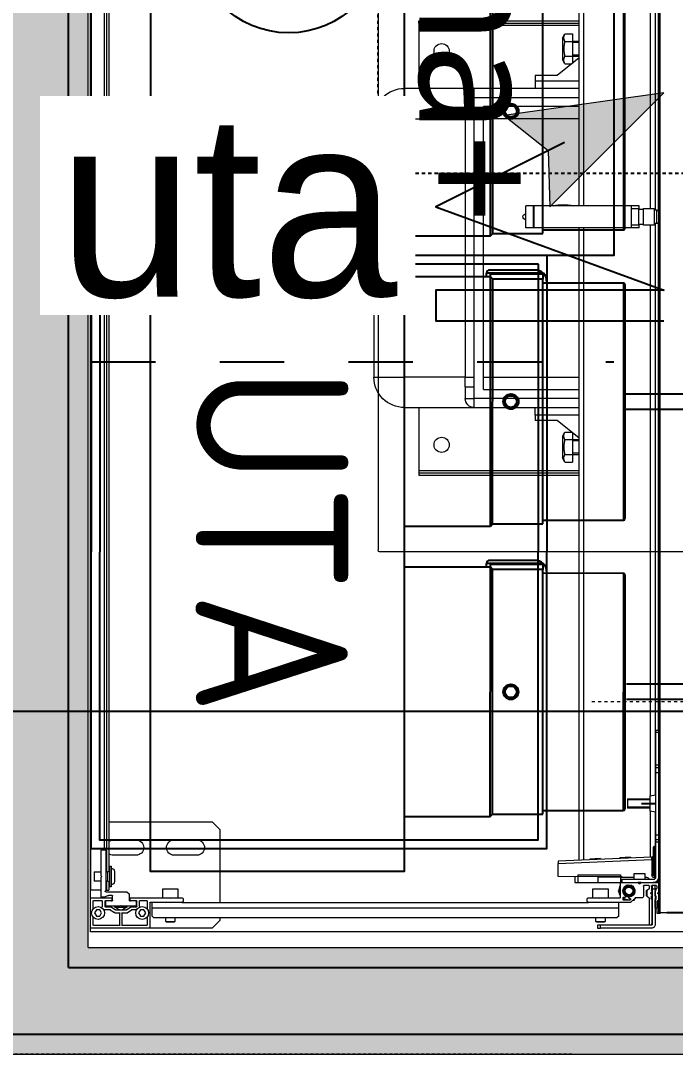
# Model space of a CAD drawing. Header units: centimetres. Extents: x 2191 to 12545, y -680 to 18662.
# Drawn here: x 9242.1 to 9285.2, y 8845.2 to 8913.4 of the extents above; entities that cross this region are included whole.
import ezdxf

# ---------------------------------------------------------------- set-up
doc = ezdxf.new("R2010")
doc.units = ezdxf.units.CM
for name, pattern in [('prlm_vmc', [0.282222, 0.141111, -0.141111]), ('Style de ligne -1', [0.41664, 0.20828, -0.20836]), ('Style de ligne -11', [0.347222, 0.20828, -0.138942])]:
    doc.linetypes.add(name, pattern=pattern)
for name, color, linetype in [('B Aménagement intérieur', 252, 'Continuous'), ('B faience', 252, 'Style de ligne -11'), ('B GÈnÈral_Hatch', 252, 'Continuous'), ('B Général', 252, 'Continuous'), ('C ANNOTATIONS-prestations', 252, 'Continuous'), ('D SURFACES-shab', 252, 'Continuous'), ('F REMPLISSAGE-vert clair', 252, 'Continuous'), ('F REMPLISSAGE-vert foncé', 252, 'Continuous'), ('prlm-CHAUFF', 4, 'Continuous'), ('prlm-VMC', 93, 'Continuous')]:
    doc.layers.add(name, color=color, linetype=linetype)
for name, color, linetype, lineweight in [('F REMPLISSAGE-vert clair_Hatch', 7, 'Continuous', 5), ('F REMPLISSAGE-vert foncÈ_Hatch', 7, 'Continuous', 5), ('prlm-ELEC-CFO', 1, 'Continuous', 25)]:
    doc.layers.add(name, color=color, linetype=linetype, lineweight=lineweight)
doc.styles.add('Eurostile', font='Eurosti.TTF')
doc.styles.add('prlm-chauff', font='trebucbi.ttf', dxfattribs={"height": 18})
doc.styles.add('prlm-elec-cfo', font='comic.ttf', dxfattribs={"height": 12})
doc.styles.get("Standard").update_dxf_attribs({"font": 'isocp.shx', "height": 15})

# ---------------------------------------------------------------- blocks, each defined once
blk = doc.blocks.new('200_wc-2')
at = {"layer": 'B Général', "color": 7, "linetype": 'Continuous', "lineweight": 5}
for p, q in [((-25, -20.1), (-25, 0)), ((-24.9, 0.1), (24.9, 0.1)), ((25, -20.1), (25, 0)), ((-19.5, -44.2), (-19.5, -21.9)), ((19.5, -44.2), (19.5, -21.9))]:
    blk.add_line(p, q, dxfattribs=at)
at = {"layer": 'B Général', "color": 7, "linetype": 'Continuous', "lineweight": 5, "flags": 128}
blk.add_lwpolyline([(-25, -20.1), (-24.9, -20.6), (-24.75, -20.9), (-24.55, -21.2), (-24.3, -21.45), (-23.9, -21.7), (-23.4, -21.85), (-23.15, -21.9), (23.25, -21.9), (23.55, -21.85), (23.9, -21.7), (24.2, -21.5), (24.45, -21.3), (24.65, -21.05), (24.8, -20.75), (24.9, -20.5), (24.95, -20.3), (25, -20.1)], dxfattribs=at)
for points in [[(-19.5, -44.199), (-19.5, -44.2, 0.036537), (-19.11, -49.53, 0.035337), (-17.941, -54.747), (-17.94, -54.75, 0.041299), (-16.221, -59.088), (-16.22, -59.09), (-16.217, -59.097, 0.041783), (-13.79, -63.08, 0.053503), (-10.774, -66.396), (-10.77, -66.4, 0.054816), (-7.122, -69.019), (-7.12, -69.02, 0.063755), (-3.68, -70.42), (-3.678, -70.421, 0.064897), (0, -70.9)], [(0, -70.9, 0.064897), (3.678, -70.421), (3.68, -70.42, 0.063726), (7.12, -69.02), (7.122, -69.019, 0.054816), (10.77, -66.4), (10.774, -66.396, 0.053503), (13.79, -63.08, 0.041783), (16.217, -59.097), (16.22, -59.09), (16.221, -59.088, 0.041299), (17.94, -54.75), (17.941, -54.747, 0.035337), (19.11, -49.53, 0.036556), (19.5, -44.2)]]:
    blk.add_lwpolyline(points, format="xyb", dxfattribs=at)
at = {"layer": 'B Général', "color": 7, "linetype": 'Continuous', "lineweight": 5}
for centre, start, end in [((-24.9, 0), 90, 180), ((24.9, 0), 0, 90)]:
    blk.add_arc(centre, 0.1, start, end, dxfattribs=at)
blk = doc.blocks.new('Groupe-126-1')
at = {"layer": 'B Général', "color": 154, "linetype": 'Style de ligne -1', "true_color": 0x0053a6, "flags": 128}
blk.add_lwpolyline([(-35.4, 7.6), (35.6, 7.6), (35.6, -32.4), (-35.4, -32.4)], close=True, dxfattribs=at)
at = {"layer": 'B Général', "xscale": -1, "rotation": 270}
blk.add_blockref('200_wc-2', (35.5, 7.5), dxfattribs=at)
blk = doc.blocks.new('WC-plan-PMR')
at = {"layer": 'B Général', "color": 7}
blk.add_blockref('Groupe-126-1', (0, 0), dxfattribs=at)
blk = doc.blocks.new('VMC')
at = {"layer": 'B Général', "color": 7, "linetype": 'Style de ligne -1', "lineweight": 13}
blk.add_line((0, 10.771), (0, 17), dxfattribs=at)
at = {"layer": 'B Général', "color": 250, "linetype": 'Continuous', "lineweight": 5, "true_color": 0x444444, "flags": 128}
blk.add_lwpolyline([(0, 10.771), (-8.34, -6.522), (8.34, -6.522)], close=True, dxfattribs=at)
at = {"layer": 'C ANNOTATIONS-prestations', "insert": (-7.149, -7.39), "char_height": 4.706, "attachment_point": 1, "line_spacing_factor": 0.894142, "style": 'Eurostile'}
blk.add_mtext('VMC', dxfattribs=at)
blk = doc.blocks.new('Bac douche 80.80')
at = {"layer": 'B faience', "lineweight": 18, "flags": 128}
blk.add_lwpolyline([(-41, -40), (40, -40), (40, 41)], dxfattribs=at)
blk = doc.blocks.new('T2 S307 (2D)')
at = {"layer": 'B GÈnÈral_Hatch', "linetype": 'Continuous', "lineweight": 0, "true_color": 0xc0dcc0}
for points in [[(-313.695, -199.176), (-312.395, -200.476), (-273.226, -200.476), (-273.226, -193.476), (-361.57, -193.476), (-361.57, -200.476), (-319.395, -200.476), (-318.095, -199.176)], [(-313.695, -199.176), (-318.095, -199.176), (-319.395, -200.476), (-319.395, -291.559), (-312.395, -291.559), (-312.395, -200.476)]]:
    blk.add_hatch(color=9, dxfattribs=at).paths.add_polyline_path(points)
at = {"layer": 'B Général', "color": 98, "linetype": 'Continuous', "lineweight": 13, "true_color": 0x004400}
for p, q in [((-361.57, -193.476), (-273.226, -193.476)), ((-312.395, -200.476), (-273.226, -200.476)), ((-312.395, -200.476), (-312.395, -291.559))]:
    blk.add_line(p, q, dxfattribs=at)
at = {"layer": 'D SURFACES-shab', "color": 1, "lineweight": 18, "true_color": 0xff0000, "flags": 128}
blk.add_lwpolyline([(-361.258, -112.476), (-361.258, -193.476), (-130.258, -193.476), (-130.258, -24.476), (-361.258, -24.476), (-361.258, -107.476), (-280.57, -107.501), (-280.57, -112.501)], close=True, dxfattribs=at)
at = {"layer": 'F REMPLISSAGE-vert clair'}
for p, q in [((-361.57, -194.776), (-273.226, -194.776)), ((-313.695, -199.176), (-273.226, -199.176)), ((-313.695, -199.176), (-313.695, -291.559))]:
    blk.add_line(p, q, dxfattribs=at)
at = {"layer": 'F REMPLISSAGE-vert clair_Hatch', "color": 9, "linetype": 'Continuous', "true_color": 0xc0dcc0}
for points in [[(-361.57, -194.776), (-361.57, -199.176), (-273.226, -194.776), (-273.226, -199.176)], [(-313.695, -291.559), (-313.695, -199.176), (-318.095, -291.559), (-318.095, -199.176)]]:
    blk.add_solid(points, dxfattribs=at)
at = {"layer": 'F REMPLISSAGE-vert foncÈ_Hatch', "color": 54, "linetype": 'Continuous', "true_color": 0x99aa00}
for points in [[(-361.57, -193.476), (-361.57, -194.776), (-273.226, -193.476), (-273.226, -194.776)], [(-313.695, -199.176), (-312.395, -200.476), (-273.226, -199.176), (-273.226, -200.476)], [(-312.395, -291.559), (-312.395, -200.476), (-313.695, -291.559), (-313.695, -199.176)]]:
    blk.add_solid(points, dxfattribs=at)
at = {"layer": 'F REMPLISSAGE-vert foncé', "color": 98, "linetype": 'Continuous', "lineweight": 13, "true_color": 0x004400}
for p, q in [((-361.57, -193.476), (-273.226, -193.476)), ((-312.395, -200.476), (-273.226, -200.476)), ((-312.395, -200.476), (-312.395, -291.559))]:
    blk.add_line(p, q, dxfattribs=at)
at = {"layer": 'F REMPLISSAGE-vert foncé'}
for p, q in [((-361.57, -194.776), (-273.226, -194.776)), ((-313.695, -199.176), (-273.226, -199.176)), ((-313.695, -199.176), (-313.695, -291.559))]:
    blk.add_line(p, q, dxfattribs=at)
at = {"layer": 'B Général', "color": 7, "xscale": -1}
for name, p in [('Bac douche 80.80', (-321.57, -153.476)), ('WC-plan-PMR', (-257.726, -259.015))]:
    blk.add_blockref(name, p, dxfattribs=at)
for p, rotation in [((-321.57, -182.705), 180), ((-262.456, -216.638), 90)]:
    blk.add_blockref('VMC', p, dxfattribs=dict(at, rotation=rotation))
blk = doc.blocks.new('G 100_80')
at = {"layer": 'B Général', "color": 7, "linetype": 'Continuous', "lineweight": 5, "flags": 128}
blk.add_lwpolyline([(9.5, -45), (9.5, 45), (48.52, 45), (48.52, -45)], close=True, dxfattribs=at)
at = {"layer": 'C ANNOTATIONS-prestations', "lineweight": 5}
for p, q in [((46.87, 43.75), (46.87, -43.75)), ((46.97, -43.75), (46.97, 43.75)), ((9.5, 42.25), (9.5, -42.25)), ((10.55, 41.05), (10.55, -41.05)), ((10.7, 41), (10.7, -41)), ((41.65, 2.775), (41.65, 40.287)), ((41.95, 2.775), (41.95, 40.274)), ((10.4, 39.6), (10.4, -39.6)), ((46.35, 2.6), (46.35, 36.034)), ((46.65, 35.974), (46.65, 2.5)), ((46.85, 31.75), (46.85, 2.433)), ((31.1, 14.95), (41.65, 14.95)), ((31.1, 14.8), (31.1, 14.95)), ((31.1, 14.8), (41.65, 14.8)), ((31.1, 14.8), (31.1, 14.65)), ((31.1, 14.65), (31.1, 10.5)), ((31.1, 14.65), (41.65, 14.65)), ((40.56, 13.8), (40.704, 14.082)), ((40.56, 13.8), (40.56, 12.4)), ((40.704, 14.082), (41.2, 14.082)), ((41.2, 14.082), (41.2, 13.836)), ((41.2, 13.95), (41.22, 13.95)), ((41.2, 13.836), (41.2, 13.591)), ((41.22, 13.95), (41.22, 12.25)), ((40.704, 13.591), (41.2, 13.591)), ((41.2, 13.591), (41.2, 13.1)), ((41.2, 13.1), (41.2, 12.609)), ((41.22, 13.6), (41.65, 13.6)), ((41.65, 13.508), (41.22, 13.508)), ((41.65, 12.504), (40.205, 11.342)), ((40.704, 12.119), (40.56, 12.4)), ((40.704, 12.609), (41.2, 12.609)), ((41.2, 12.609), (41.2, 12.364)), ((41.2, 12.364), (41.2, 12.142)), ((41.65, 12.692), (41.22, 12.692)), ((41.65, 12.6), (41.22, 12.6)), ((40.704, 12.119), (41.171, 12.119)), ((41.22, 12.25), (41.2, 12.25)), ((38.75, 11.342), (38.75, 11)), ((40.205, 11.342), (38.75, 11.342)), ((38.75, 11), (41.65, 11)), ((38.75, 11), (38.75, 10.5)), ((34.75, 10.5), (30.15, 10.5)), ((30.15, 10.5), (30.15, 8.5)), ((41.65, 10.5), (34.75, 10.5)), ((34.75, 9.9), (34.75, 10.5)), ((34.15, 9.9), (34.15, 9.125)), ((34.75, 9.9), (34.15, 9.9)), ((34.75, 9.9), (41.65, 9.9)), ((34.75, 9.125), (34.75, 9.9)), ((34.15, 8.5), (34.15, 9.125)), ((34.75, 9.125), (34.15, 9.125)), ((35.35, -9.3), (35.35, 9.3)), ((41.65, 9.3), (35.35, 9.3)), ((28.15, 8.5), (28.15, -8.5)), ((28.15, 8.5), (30.15, 8.5)), ((30.15, -8.5), (30.15, 8.5)), ((30.15, 8.5), (34.15, 8.5)), ((34.15, 8.5), (34.15, -8.5)), ((34.15, 8.5), (34.742, 8.5)), ((34.742, -8.5), (34.742, 8.5)), ((41.65, 8.5), (35.35, 8.5)), ((38.65, 2.775), (38.15, 2.775)), ((38.15, 1.325), (38.15, 2.775)), ((38.65, 1.325), (38.65, 2.775)), ((38.675, 2.775), (38.65, 2.775)), ((38.675, 2.775), (38.675, 1.325)), ((45.075, 2.775), (38.675, 2.775)), ((45.075, 2.775), (45.075, 1.325)), ((45.1, 2.775), (45.075, 2.775)), ((45.6, 2.775), (45.1, 2.775)), ((45.1, 2.6), (45.1, 2.775)), ((45.6, 2.55), (45.6, 2.775)), ((45.075, 2.6), (45.575, 2.6)), ((45.575, 1.5), (45.575, 2.6)), ((45.575, 2.55), (45.875, 2.55)), ((45.875, 1.5), (45.875, 2.6)), ((45.875, 2.6), (46.575, 2.6)), ((46.575, 2.6), (46.575, 1.5)), ((46.575, 2.5), (46.725, 2.5)), ((46.725, 2.5), (46.725, 1.6)), ((45.575, 1.5), (45.075, 1.5)), ((45.1, 1.325), (45.1, 1.5)), ((45.875, 1.55), (45.575, 1.55)), ((45.6, 1.325), (45.6, 1.55)), ((46.575, 1.5), (45.875, 1.5)), ((46.35, -36.044), (46.35, 1.5)), ((46.725, 1.6), (46.575, 1.6)), ((46.65, 1.6), (46.65, -35.984)), ((46.85, 1.667), (46.85, -31.75)), ((38.65, 1.325), (38.15, 1.325)), ((38.675, 1.325), (38.65, 1.325)), ((45.075, 1.325), (38.675, 1.325)), ((41.65, -40.287), (41.65, 1.325)), ((41.95, -40.274), (41.95, 1.325)), ((45.1, 1.325), (45.075, 1.325)), ((45.6, 1.325), (45.1, 1.325)), ((28.15, -8.5), (30.15, -8.5)), ((34.15, -8.5), (30.15, -8.5)), ((30.15, -10.5), (30.15, -8.5)), ((34.15, -9.124), (34.15, -8.5)), ((34.15, -8.5), (34.742, -8.5)), ((35.35, -8.5), (41.65, -8.5)), ((34.15, -9.124), (34.15, -9.9)), ((34.15, -9.124), (34.75, -9.124)), ((34.75, -9.9), (34.75, -9.124)), ((35.35, -9.3), (41.65, -9.3)), ((34.15, -9.9), (34.75, -9.9)), ((41.65, -9.9), (34.75, -9.9)), ((34.75, -10.5), (34.75, -9.9)), ((30.15, -10.5), (34.75, -10.5)), ((31.1, -10.5), (31.1, -14.65)), ((34.75, -10.5), (41.65, -10.5)), ((38.75, -11), (38.75, -10.5)), ((41.65, -11), (38.75, -11)), ((38.75, -11), (38.75, -11.342)), ((40.205, -11.342), (38.75, -11.342)), ((41.65, -12.504), (40.205, -11.342)), ((40.56, -12.4), (40.704, -12.118)), ((40.704, -12.118), (41.171, -12.118)), ((41.2, -12.142), (41.2, -12.364)), ((41.2, -12.25), (41.22, -12.25)), ((41.22, -12.25), (41.22, -13.95)), ((40.56, -12.4), (40.56, -13.8)), ((40.704, -12.609), (41.2, -12.609)), ((41.2, -12.364), (41.2, -12.609)), ((41.2, -12.609), (41.2, -13.1)), ((41.22, -12.6), (41.65, -12.6)), ((41.65, -12.692), (41.22, -12.692)), ((40.704, -13.591), (41.2, -13.591)), ((41.2, -13.1), (41.2, -13.591)), ((41.2, -13.591), (41.2, -13.836)), ((41.65, -13.508), (41.22, -13.508)), ((41.65, -13.6), (41.22, -13.6)), ((40.704, -14.081), (40.56, -13.8)), ((40.704, -14.081), (41.2, -14.081)), ((41.2, -13.836), (41.2, -14.081)), ((41.22, -13.95), (41.2, -13.95)), ((31.1, -14.65), (31.1, -14.8)), ((31.1, -14.65), (41.65, -14.65)), ((31.1, -14.8), (41.65, -14.8)), ((31.1, -14.8), (31.1, -14.95)), ((31.1, -14.95), (41.65, -14.95)), ((46.67, -31.75), (46.67, -31.85)), ((46.87, -31.75), (46.67, -31.75)), ((46.67, -31.85), (46.67, -34.033)), ((46.67, -31.85), (46.87, -31.85)), ((46.87, -34.033), (46.67, -34.033)), ((46.67, -34.033), (46.67, -34.168)), ((46.67, -34.168), (46.67, -34.5)), ((46.67, -34.168), (46.87, -34.168)), ((46.67, -34.5), (46.67, -38.6)), ((46.67, -34.5), (46.87, -34.5)), ((46.32, -36.05), (46.67, -35.98)), ((46.32, -36.55), (46.32, -36.05)), ((44.82, -36.25), (44.82, -36.85)), ((44.82, -36.25), (46.32, -36.25)), ((46.32, -36.311), (44.82, -36.311)), ((46.32, -36.789), (44.82, -36.789)), ((45.911, -36.55), (45.775, -36.55)), ((45.775, -36.6), (45.775, -36.55)), ((45.911, -36.6), (45.775, -36.6)), ((46.67, -36.55), (45.911, -36.55)), ((45.911, -36.6), (45.911, -36.55)), ((46.67, -36.6), (45.911, -36.6)), ((46.32, -37.05), (46.32, -36.6)), ((46.32, -36.85), (44.82, -36.85)), ((46.67, -37.12), (46.32, -37.05)), ((46.35, -40.074), (46.35, -37.056)), ((46.65, -37.116), (46.65, -39.35)), ((10.7, -37.75), (17.5, -37.75)), ((17.5, -37.75), (18, -38.25)), ((18, -38.25), (18, -43.05)), ((46.67, -38.6), (46.67, -38.932)), ((46.67, -38.6), (46.87, -38.6)), ((11, -38.95), (12.5, -38.95)), ((15, -38.95), (16.5, -38.95)), ((46.52, -39.45), (46.52, -39.65)), ((46.67, -39.35), (46.62, -39.35)), ((46.62, -39.65), (46.62, -39.35)), ((46.67, -38.932), (46.67, -39.067)), ((46.87, -38.932), (46.67, -38.932)), ((46.67, -39.067), (46.67, -41.4)), ((46.67, -39.067), (46.87, -39.067)), ((10.2, -41.3), (10.2, -39.63)), ((10.23, -39.6), (10.47, -39.6)), ((10.5, -39.63), (10.5, -42.29)), ((12.5, -39.95), (11, -39.95)), ((16.5, -39.95), (15, -39.95)), ((46.413, -40.071), (40.27, -40.35)), ((40.27, -40.5), (46.42, -40.221)), ((43.056, -40.173), (42.354, -40.205)), ((42.357, -40.255), (42.354, -40.205)), ((43.056, -40.173), (43.058, -40.223)), ((45.018, -40.084), (44.316, -40.116)), ((44.319, -40.166), (44.316, -40.116)), ((45.018, -40.084), (45.02, -40.134)), ((46.425, -40.07), (46.413, -40.071)), ((46.413, -40.071), (46.42, -40.221)), ((46.42, -40.221), (46.425, -40.22)), ((46.42, -40.221), (46.42, -41.25)), ((46.52, -39.65), (46.52, -41.05)), ((46.62, -39.65), (46.52, -39.65)), ((46.62, -39.65), (46.67, -39.65)), ((46.62, -41.05), (46.62, -39.65)), ((10.7, -40.67), (10.75, -40.67)), ((10.75, -40.67), (10.75, -42.03)), ((10.75, -40.67), (10.85, -40.67)), ((10.85, -40.67), (10.85, -42.03)), ((40.27, -40.35), (40.27, -40.5)), ((40.27, -41.351), (40.27, -40.5)), ((9.75, -41.05), (9.75, -41.65)), ((9.75, -41.05), (10.2, -41.05)), ((10.25, -41.35), (10.2, -41.3)), ((10.2, -41.4), (10.25, -41.35)), ((10.2, -42.67), (10.2, -41.4)), ((10.5, -41.05), (10.65, -41.05)), ((10.65, -41.05), (10.75, -40.95)), ((10.65, -41.65), (10.65, -41.05)), ((11.08, -41.025), (11.08, -41.675)), ((44.47, -41.36), (40.27, -41.351)), ((41.37, -41.353), (41.37, -41.75)), ((41.57, -41.25), (44.37, -41.25)), ((41.57, -41.25), (41.57, -41.75)), ((42.87, -41.4), (42.87, -41.75)), ((44.37, -41.4), (42.87, -41.4)), ((44.37, -41.25), (44.37, -41.4)), ((44.37, -41.4), (44.37, -41.55)), ((44.37, -41.4), (45.27, -41.4)), ((44.37, -41.55), (44.37, -41.75)), ((44.47, -41.55), (44.37, -41.55)), ((44.472, -41.4), (44.47, -41.36)), ((46.52, -41.55), (44.47, -41.55)), ((44.47, -41.75), (44.47, -41.55)), ((45.27, -41.15), (45.97, -41.15)), ((45.27, -41.55), (45.27, -41.15)), ((45.97, -41.15), (45.97, -41.55)), ((45.97, -41.4), (46.067, -41.4)), ((46.42, -41.25), (46.52, -41.25)), ((46.52, -41.05), (46.52, -41.25)), ((46.62, -41.05), (46.52, -41.05)), ((46.67, -41.05), (46.62, -41.05)), ((46.62, -41.35), (46.62, -41.05)), ((46.62, -41.35), (46.67, -41.35)), ((9.5, -42.78), (9.5, -42.25)), ((10.2, -42.25), (9.5, -42.25)), ((10.2, -41.65), (9.75, -41.65)), ((10.65, -41.65), (10.5, -41.65)), ((10.55, -42.25), (10.5, -42.25)), ((10.55, -41.65), (10.55, -42.25)), ((10.55, -42.25), (10.7, -42.25)), ((10.75, -41.75), (10.65, -41.65)), ((10.7, -41.7), (10.7, -42.25)), ((10.75, -42.03), (10.7, -42.03)), ((10.85, -42.03), (10.75, -42.03)), ((14.25, -42.15), (15.25, -42.15)), ((14.25, -42.75), (14.25, -42.15)), ((15.25, -42.15), (15.25, -42.75)), ((41.37, -41.75), (41.57, -41.75)), ((41.57, -41.75), (42.87, -41.75)), ((42.55, -42.15), (43.55, -42.15)), ((42.55, -42.75), (42.55, -42.15)), ((42.87, -41.75), (44.37, -41.75)), ((43.55, -42.15), (43.55, -42.75)), ((44.278, -42.2), (44.22, -42.3)), ((44.37, -41.75), (44.4, -41.75)), ((44.37, -42.72), (44.37, -41.78)), ((44.4, -41.75), (45.508, -41.75)), ((45.114, -41.95), (44.726, -41.95)), ((45.732, -41.75), (45.508, -41.75)), ((45.529, -41.759), (45.599, -41.829)), ((45.641, -41.829), (45.711, -41.759)), ((45.732, -41.75), (46.84, -41.75)), ((45.87, -41.98), (45.87, -42.66)), ((46.24, -41.95), (45.9, -41.95)), ((46.07, -42.27), (46.09, -42.25)), ((46.07, -42.63), (46.07, -42.27)), ((46.09, -42.65), (46.09, -42.25)), ((46.09, -42.25), (46.12, -42.25)), ((46.12, -42.654), (46.12, -42.246)), ((46.133, -42.221), (46.257, -42.134)), ((46.27, -42.109), (46.27, -41.98)), ((46.4, -41.98), (46.4, -42.252)), ((46.4, -42.25), (46.45, -42.25)), ((46.72, -41.95), (46.43, -41.95)), ((46.45, -41.95), (46.45, -42.15)), ((46.45, -42.15), (46.45, -44.5)), ((46.45, -42.15), (46.65, -42.15)), ((46.65, -42.15), (46.65, -41.95)), ((46.65, -42.15), (46.65, -44.5)), ((46.661, -42.249), (46.7, -42.21)), ((46.661, -42.287), (46.661, -42.249)), ((46.7, -42.15), (46.7, -42.251)), ((46.72, -42.15), (46.7, -42.15)), ((46.75, -41.98), (46.75, -42.12)), ((46.765, -41.65), (46.87, -41.65)), ((46.84, -41.75), (46.87, -41.75)), ((9.5, -44.72), (9.5, -42.78)), ((9.53, -42.75), (10.87, -42.75)), ((9.68, -43.467), (9.68, -42.96)), ((9.71, -42.93), (10.24, -42.93)), ((10.395, -42.7), (10.23, -42.7)), ((10.27, -42.96), (10.27, -43.306)), ((10.695, -42.601), (10.405, -42.698)), ((10.87, -42.95), (10.48, -42.95)), ((10.5, -42.35), (11.9, -42.35)), ((10.92, -42.6), (10.705, -42.6)), ((10.87, -42.95), (10.92, -42.95)), ((10.9, -42.78), (10.9, -42.92)), ((10.95, -42.92), (10.95, -42.63)), ((11.9, -42.35), (12.05, -42.5)), ((12.05, -42.5), (12.05, -42.92)), ((12.08, -42.95), (12.13, -42.95)), ((12.1, -42.92), (12.1, -42.78)), ((12.13, -42.75), (14.7, -42.75)), ((12.52, -42.95), (12.13, -42.95)), ((12.73, -43.28), (12.73, -42.96)), ((12.76, -42.93), (13.19, -42.93)), ((13.22, -42.96), (13.22, -43.467)), ((14.7, -42.75), (14.729, -42.779)), ((14.7, -42.75), (14.8, -42.75)), ((14.771, -42.779), (14.8, -42.75)), ((14.8, -42.75), (15.5, -42.75)), ((15.6, -42.85), (15.6, -42.95)), ((42.17, -42.95), (42.17, -42.85)), ((42.27, -42.75), (42.958, -42.75)), ((42.958, -42.75), (43.082, -42.75)), ((42.979, -42.759), (42.999, -42.779)), ((43.041, -42.779), (43.061, -42.759)), ((43.082, -42.75), (44.34, -42.75)), ((44.22, -42.3), (44.278, -42.4)), ((44.54, -42.87), (44.54, -42.74)), ((44.54, -42.854), (44.566, -42.9)), ((44.57, -42.71), (44.68, -42.71)), ((44.99, -42.9), (44.57, -42.9)), ((44.71, -42.68), (44.71, -42.657)), ((44.92, -42.729), (44.92, -42.76)), ((44.95, -42.79), (44.99, -42.79)), ((45.02, -42.82), (45.02, -42.87)), ((45.321, -42.769), (45.049, -43.041)), ((45.184, -42.906), (45.27, -42.906)), ((45.27, -42.906), (45.328, -42.806)), ((45.77, -42.76), (45.342, -42.76)), ((46.07, -42.293), (46.12, -42.293)), ((46.07, -42.607), (46.12, -42.607)), ((46.09, -42.65), (46.07, -42.63)), ((46.12, -42.65), (46.09, -42.65)), ((46.257, -42.766), (46.133, -42.679)), ((46.27, -44.52), (46.27, -42.791)), ((46.371, -42.429), (46.411, -42.388)), ((46.411, -42.512), (46.371, -42.471)), ((46.4, -42.293), (46.45, -42.293)), ((46.4, -42.607), (46.45, -42.607)), ((46.45, -42.65), (46.4, -42.65)), ((46.4, -42.827), (46.4, -42.653)), ((46.42, -42.28), (46.42, -42.367)), ((46.42, -42.533), (46.42, -42.625)), ((46.42, -42.855), (46.42, -44.45)), ((46.65, -42.595), (46.65, -42.31)), ((46.65, -43.42), (46.65, -42.885)), ((46.661, -42.65), (46.661, -42.618)), ((46.7, -42.69), (46.661, -42.65)), ((46.7, -42.654), (46.7, -42.826)), ((46.84, -42.95), (46.8, -42.95)), ((46.821, -42.429), (46.87, -42.379)), ((46.87, -42.521), (46.821, -42.471)), ((46.835, -42.486), (46.835, -42.414)), ((9.885, -43.55), (9.769, -43.75)), ((10.115, -43.55), (9.885, -43.55)), ((10.231, -43.75), (10.115, -43.55)), ((10.364, -43.53), (10.786, -43.53)), ((10.45, -42.98), (10.45, -43.32)), ((10.48, -43.35), (10.841, -43.35)), ((10.5, -43.27), (10.5, -42.98)), ((11.45, -43.3), (10.53, -43.3)), ((10.803, -43.535), (11.088, -43.725)), ((10.858, -43.355), (11.142, -43.545)), ((11.1, -43.377), (11.1, -43.3)), ((11.1, -43.377), (11.9, -43.377)), ((11.4, -43.55), (11.1, -43.377)), ((11.159, -43.55), (11.841, -43.55)), ((11.177, -43.3), (11.177, -43.421)), ((11.45, -43.3), (11.5, -43.25)), ((11.5, -43.25), (11.55, -43.3)), ((12.47, -43.3), (11.55, -43.3)), ((11.9, -43.377), (11.6, -43.55)), ((11.823, -43.3), (11.823, -43.421)), ((11.858, -43.545), (12.15, -43.35)), ((11.9, -43.3), (11.9, -43.377)), ((11.904, -43.73), (12.197, -43.535)), ((12.15, -43.35), (12.52, -43.35)), ((12.214, -43.53), (12.536, -43.53)), ((12.5, -42.98), (12.5, -43.27)), ((12.55, -43.32), (12.55, -42.98)), ((12.785, -43.55), (12.669, -43.75)), ((13.015, -43.55), (12.785, -43.55)), ((13.131, -43.75), (13.015, -43.55)), ((13.4, -43.08), (13.4, -44.72)), ((15.5, -43.05), (13.43, -43.05)), ((13.55, -43.4), (13.55, -43.05)), ((13.55, -43.4), (44.25, -43.4)), ((13.55, -43.95), (13.55, -43.4)), ((15.5, -43.05), (42.27, -43.05)), ((45.028, -43.05), (42.27, -43.05)), ((44.25, -43.4), (44.25, -43.05)), ((44.25, -43.95), (44.25, -43.4)), ((46.74, -43.45), (46.68, -43.45)), ((46.77, -42.98), (46.77, -43.42)), ((46.77, -43.78), (46.77, -42.98)), ((46.77, -42.98), (46.87, -42.98)), ((9.68, -44.54), (9.68, -44.033)), ((9.769, -43.75), (9.885, -43.95)), ((9.885, -43.95), (10.115, -43.95)), ((10.115, -43.95), (10.231, -43.75)), ((11.105, -43.73), (11.41, -43.73)), ((11.44, -44.54), (11.44, -43.76)), ((11.56, -43.76), (11.56, -44.54)), ((11.59, -43.73), (11.904, -43.73)), ((12.669, -43.75), (12.785, -43.95)), ((12.785, -43.95), (13.015, -43.95)), ((13.015, -43.95), (13.131, -43.75)), ((13.22, -44.033), (13.22, -44.54)), ((13.65, -44.05), (13.55, -43.95)), ((13.65, -44.05), (44.15, -44.05)), ((14.45, -44.3), (14.45, -44.05)), ((14.45, -44.3), (15.05, -44.3)), ((14.5, -44.35), (14.45, -44.3)), ((15.05, -44.3), (15, -44.35)), ((15.05, -44.05), (15.05, -44.3)), ((18, -44.25), (17.5, -44.75)), ((18, -44.05), (18, -44.25)), ((42.75, -44.3), (42.75, -44.05)), ((42.75, -44.3), (43.35, -44.3)), ((42.8, -44.35), (42.75, -44.3)), ((43.35, -44.3), (43.3, -44.35)), ((43.35, -44.05), (43.35, -44.3)), ((44.25, -43.95), (44.15, -44.05)), ((46.97, -43.78), (46.77, -43.78)), ((46.87, -43.75), (46.97, -43.75)), ((46.97, -43.75), (46.97, -43.78)), ((47.42, -43.75), (46.97, -43.75)), ((9.5, -44.75), (9.5, -44.72)), ((9.53, -44.75), (9.5, -44.75)), ((13.37, -44.75), (9.53, -44.75)), ((11.41, -44.57), (9.71, -44.57)), ((13.19, -44.57), (11.59, -44.57)), ((17.5, -44.75), (13.37, -44.75)), ((15, -44.35), (14.5, -44.35)), ((43.3, -44.35), (42.8, -44.35)), ((43.05, -44.55), (42.85, -44.55)), ((42.85, -44.55), (42.85, -44.75)), ((42.85, -44.75), (43.05, -44.75)), ((46.4, -44.55), (43.05, -44.55)), ((43.05, -44.75), (43.05, -44.55)), ((46.4, -44.75), (43.05, -44.75)), ((46.32, -44.55), (46.3, -44.55))]:
    blk.add_line(p, q, dxfattribs=at)
at = {"layer": 'C ANNOTATIONS-prestations'}
blk.add_line((48.52, -43.75), (47.42, -43.75), dxfattribs=at)
at = {"layer": 'C ANNOTATIONS-prestations', "lineweight": 5, "flags": 128}
for points in [[(40.704, 13.591, -0.132797), (40.637, 13.836, -0.132797), (40.704, 14.082)], [(40.704, 12.119, -0.132797), (40.637, 12.364, -0.132797), (40.704, 12.609)], [(28.15, 8.5, -0.198912), (28.736, 9.914, -0.198912), (30.15, 10.5)], [(34.15, 9.9, -0.198912), (34.326, 10.324, -0.198912), (34.75, 10.5)], [(39.95, 2.775, -0.057544), (40.6, 2.85, -0.057544), (41.25, 2.775)], [(38.15, 1.85, -0.414214), (37.95, 2.05, -0.414214), (38.15, 2.25)], [(46.725, 2.5, -0.16547), (46.816, 2.469, -0.16547), (46.87, 2.388)], [(46.87, 1.712, -0.16547), (46.816, 1.631, -0.16547), (46.725, 1.6)], [(30.15, -10.5, -0.198912), (28.736, -9.914, -0.198912), (28.15, -8.5)], [(34.75, -10.5, -0.198912), (34.326, -10.324, -0.198912), (34.15, -9.9)], [(40.704, -12.609, -0.132797), (40.637, -12.364, -0.132797), (40.704, -12.118)], [(40.704, -14.081, -0.132797), (40.637, -13.836, -0.132797), (40.704, -13.591)], [(10.7, -39.05, -0.080612), (10.842, -38.976, -0.080612), (11, -38.95)], [(12.5, -38.95, -0.414214), (13, -39.45, -0.414214), (12.5, -39.95)], [(15, -39.95, -0.414214), (14.5, -39.45, -0.414214), (15, -38.95)], [(16.5, -38.95, -0.414214), (17, -39.45, -0.414214), (16.5, -39.95)], [(46.52, -39.45, -0.198912), (46.549, -39.379, -0.198912), (46.62, -39.35)], [(10.2, -39.63, -0.198912), (10.209, -39.609, -0.198912), (10.23, -39.6)], [(10.47, -39.6, -0.198912), (10.491, -39.609, -0.198912), (10.5, -39.63)], [(11, -39.95, -0.080612), (10.842, -39.924, -0.080612), (10.7, -39.85)], [(46.52, -39.97, -0.193016), (46.492, -40.039, -0.193016), (46.425, -40.07)], [(10.85, -40.827, -0.218554), (11.01, -40.873, -0.218554), (11.08, -41.025)], [(10.85, -40.826, -0.003145), (10.853, -40.826, -0.003145), (10.855, -40.826)], [(46.067, -41.4, -0.109774), (46.151, -41.419, -0.109774), (46.22, -41.472)], [(46.302, -41.55, -0.028434), (46.259, -41.513, -0.028434), (46.22, -41.472)], [(46.663, -41.445, -0.227222), (46.495, -41.406, -0.227222), (46.42, -41.25)], [(46.62, -41.35, -0.198912), (46.549, -41.321, -0.198912), (46.52, -41.25)], [(46.87, -41.4, -0.198912), (46.767, -41.647, -0.198912), (46.52, -41.75)], [(46.67, -41.4, -0.198912), (46.626, -41.506, -0.198912), (46.52, -41.55)], [(11.08, -41.675, -0.218554), (11.01, -41.827, -0.218554), (10.85, -41.873)], [(10.855, -41.873, -0.003145), (10.853, -41.874, -0.003145), (10.85, -41.874)], [(44.37, -42.646, -0.14145), (44.27, -42.3, -0.14145), (44.37, -41.954)], [(44.37, -42.54, -0.103148), (44.32, -42.3, -0.103148), (44.37, -42.06)], [(44.37, -41.78, -0.198912), (44.379, -41.759, -0.198912), (44.4, -41.75)], [(44.697, -42.632, -0.366532), (44.556, -42.134, -0.366532), (45.023, -41.913, -0.366532), (45.318, -42.338, -0.366532), (44.948, -42.699)], [(45.508, -41.75, -0.098491), (45.519, -41.752, -0.098491), (45.529, -41.759)], [(45.641, -41.829, -0.198912), (45.62, -41.837, -0.198912), (45.599, -41.829)], [(45.711, -41.759, -0.098491), (45.721, -41.752, -0.098491), (45.732, -41.75)], [(45.87, -41.98, -0.198912), (45.879, -41.959, -0.198912), (45.9, -41.95)], [(46.12, -42.246, -0.120588), (46.123, -42.232, -0.120588), (46.133, -42.221)], [(46.24, -41.95, -0.198912), (46.261, -41.959, -0.198912), (46.27, -41.98)], [(46.27, -42.109, -0.120588), (46.267, -42.123, -0.120588), (46.257, -42.134)], [(46.4, -41.98, -0.198912), (46.409, -41.959, -0.198912), (46.43, -41.95)], [(46.42, -42.28, -0.155096), (46.406, -42.269, -0.155096), (46.4, -42.252)], [(46.661, -42.249, -0.013224), (46.655, -42.25, -0.013224), (46.65, -42.25)], [(46.7, -42.251, -0.17724), (46.693, -42.27, -0.17724), (46.675, -42.28)], [(46.72, -41.95, -0.198912), (46.741, -41.959, -0.198912), (46.75, -41.98)], [(46.75, -42.12, -0.198912), (46.741, -42.141, -0.198912), (46.72, -42.15)], [(46.84, -41.75, -0.198912), (46.861, -41.759, -0.198912), (46.87, -41.78)], [(9.5, -42.78, -0.198912), (9.509, -42.759, -0.198912), (9.53, -42.75)], [(9.68, -42.96, -0.198912), (9.689, -42.939, -0.198912), (9.71, -42.93)], [(10.23, -42.7, -0.198912), (10.209, -42.691, -0.198912), (10.2, -42.67)], [(10.24, -42.93, -0.198912), (10.261, -42.939, -0.198912), (10.27, -42.96)], [(10.405, -42.698, -0.040241), (10.4, -42.7, -0.040241), (10.395, -42.7)], [(10.45, -42.98, -0.198912), (10.459, -42.959, -0.198912), (10.48, -42.95)], [(10.5, -42.35, -0.414214), (10.47, -42.32, -0.414214), (10.5, -42.29)], [(10.5, -42.98, -0.198912), (10.509, -42.959, -0.198912), (10.53, -42.95)], [(10.695, -42.601, -0.040241), (10.7, -42.6, -0.040241), (10.705, -42.6)], [(10.87, -42.75, -0.198912), (10.891, -42.759, -0.198912), (10.9, -42.78)], [(10.9, -42.92, -0.198912), (10.891, -42.941, -0.198912), (10.87, -42.95)], [(10.92, -42.6, -0.198912), (10.941, -42.609, -0.198912), (10.95, -42.63)], [(10.95, -42.92, -0.198912), (10.941, -42.941, -0.198912), (10.92, -42.95)], [(12.08, -42.95, -0.198912), (12.059, -42.941, -0.198912), (12.05, -42.92)], [(12.1, -42.78, -0.198912), (12.109, -42.759, -0.198912), (12.13, -42.75)], [(12.13, -42.95, -0.198912), (12.109, -42.941, -0.198912), (12.1, -42.92)], [(12.47, -42.95, -0.198912), (12.491, -42.959, -0.198912), (12.5, -42.98)], [(12.52, -42.95, -0.198912), (12.541, -42.959, -0.198912), (12.55, -42.98)], [(12.73, -42.96, -0.198912), (12.739, -42.939, -0.198912), (12.76, -42.93)], [(13.19, -42.93, -0.198912), (13.211, -42.939, -0.198912), (13.22, -42.96)], [(14.771, -42.779, -0.198912), (14.75, -42.787, -0.198912), (14.729, -42.779)], [(15.5, -42.75, -0.198912), (15.571, -42.779, -0.198912), (15.6, -42.85)], [(15.6, -42.95, -0.198912), (15.571, -43.021, -0.198912), (15.5, -43.05)], [(42.17, -42.85, -0.198912), (42.199, -42.779, -0.198912), (42.27, -42.75)], [(42.27, -43.05, -0.198912), (42.199, -43.021, -0.198912), (42.17, -42.95)], [(42.958, -42.75, -0.098491), (42.969, -42.752, -0.098491), (42.979, -42.759)], [(43.041, -42.779, -0.198912), (43.02, -42.787, -0.198912), (42.999, -42.779)], [(43.061, -42.759, -0.098491), (43.071, -42.752, -0.098491), (43.082, -42.75)], [(44.37, -42.72, -0.198912), (44.361, -42.741, -0.198912), (44.34, -42.75)], [(44.54, -42.74, -0.198912), (44.549, -42.719, -0.198912), (44.57, -42.71)], [(44.92, -42.9, -0.085942), (44.718, -42.865, -0.085942), (44.54, -42.764)], [(44.67, -42.9, -0.02871), (44.603, -42.867, -0.02871), (44.54, -42.827)], [(44.57, -42.9, -0.198912), (44.549, -42.891, -0.198912), (44.54, -42.87)], [(44.71, -42.68, -0.198912), (44.701, -42.701, -0.198912), (44.68, -42.71)], [(44.697, -42.632, -0.122946), (44.706, -42.643, -0.122946), (44.71, -42.657)], [(44.92, -42.7, -0.074153), (44.803, -42.683, -0.074153), (44.697, -42.632)], [(44.92, -42.729, -0.189855), (44.928, -42.708, -0.189855), (44.948, -42.699)], [(44.948, -42.699, -0.008728), (44.934, -42.7, -0.008728), (44.92, -42.7)], [(44.95, -42.79, -0.198912), (44.929, -42.781, -0.198912), (44.92, -42.76)], [(45.009, -42.893, -0.018566), (44.965, -42.898, -0.018566), (44.92, -42.9)], [(44.99, -42.79, -0.198912), (45.011, -42.799, -0.198912), (45.02, -42.82)], [(45.02, -42.87, -0.198912), (45.011, -42.891, -0.198912), (44.99, -42.9)], [(45.379, -42.76, -0.041018), (45.298, -42.829, -0.041018), (45.207, -42.883)], [(45.321, -42.769, -0.098491), (45.331, -42.762, -0.098491), (45.342, -42.76)], [(45.87, -42.66, -0.198912), (45.841, -42.731, -0.198912), (45.77, -42.76)], [(46.133, -42.679, -0.120588), (46.123, -42.668, -0.120588), (46.12, -42.654)], [(46.257, -42.766, -0.120588), (46.267, -42.777, -0.120588), (46.27, -42.791)], [(46.371, -42.471, -0.198912), (46.362, -42.45, -0.198912), (46.371, -42.429)], [(46.4, -42.653, -0.155096), (46.406, -42.636, -0.155096), (46.42, -42.625)], [(46.42, -42.855, -0.155096), (46.406, -42.844, -0.155096), (46.4, -42.827)], [(46.42, -42.367, -0.098491), (46.418, -42.378, -0.098491), (46.411, -42.388)], [(46.411, -42.512, -0.098491), (46.418, -42.522, -0.098491), (46.42, -42.533)], [(46.65, -42.31, -0.17724), (46.657, -42.291, -0.17724), (46.675, -42.28)], [(46.675, -42.625, -0.17724), (46.657, -42.614, -0.17724), (46.65, -42.595)], [(46.65, -42.65, -0.013224), (46.655, -42.65, -0.013224), (46.661, -42.65)], [(46.65, -42.885, -0.17724), (46.657, -42.866, -0.17724), (46.675, -42.855)], [(46.675, -42.625, -0.17724), (46.693, -42.635, -0.17724), (46.7, -42.654)], [(46.7, -42.826, -0.17724), (46.693, -42.845, -0.17724), (46.675, -42.855)], [(46.77, -42.98, -0.198912), (46.779, -42.959, -0.198912), (46.8, -42.95)], [(46.821, -42.471, -0.198912), (46.812, -42.45, -0.198912), (46.821, -42.429)], [(46.87, -42.92, -0.198912), (46.861, -42.941, -0.198912), (46.84, -42.95)], [(9.68, -43.47, -0.01196), (9.68, -43.469, -0.01196), (9.68, -43.467)], [(10.27, -43.306, -0.123554), (10.258, -43.354, -0.123554), (10.225, -43.39)], [(10.48, -43.35, -0.198912), (10.459, -43.341, -0.198912), (10.45, -43.32)], [(10.53, -43.3, -0.198912), (10.509, -43.291, -0.198912), (10.5, -43.27)], [(10.786, -43.53, -0.073633), (10.795, -43.531, -0.073633), (10.803, -43.535)], [(10.841, -43.35, -0.073633), (10.85, -43.351, -0.073633), (10.858, -43.355)], [(11.159, -43.55, -0.073633), (11.15, -43.549, -0.073633), (11.142, -43.545)], [(11.858, -43.545, -0.073633), (11.85, -43.549, -0.073633), (11.841, -43.55)], [(12.197, -43.535, -0.073633), (12.205, -43.531, -0.073633), (12.214, -43.53)], [(12.5, -43.27, -0.198912), (12.491, -43.291, -0.198912), (12.47, -43.3)], [(12.55, -43.32, -0.198912), (12.541, -43.341, -0.198912), (12.52, -43.35)], [(12.758, -43.349, -0.095961), (12.737, -43.317, -0.095961), (12.73, -43.28)], [(13.22, -43.467, -0.01196), (13.22, -43.469, -0.01196), (13.22, -43.47)], [(13.4, -43.08, -0.198912), (13.409, -43.059, -0.198912), (13.43, -43.05)], [(45.049, -43.041, -0.098491), (45.039, -43.048, -0.098491), (45.028, -43.05)], [(46.68, -43.45, -0.198912), (46.659, -43.441, -0.198912), (46.65, -43.42)], [(46.77, -43.42, -0.198912), (46.761, -43.441, -0.198912), (46.74, -43.45)], [(9.68, -44.033, -0.01196), (9.68, -44.031, -0.01196), (9.68, -44.03)], [(11.105, -43.73, -0.073633), (11.096, -43.729, -0.073633), (11.088, -43.725)], [(11.41, -43.73, -0.198912), (11.431, -43.739, -0.198912), (11.44, -43.76)], [(11.56, -43.76, -0.198912), (11.569, -43.739, -0.198912), (11.59, -43.73)], [(13.22, -44.03, -0.01196), (13.22, -44.031, -0.01196), (13.22, -44.033)], [(9.53, -44.75, -0.198912), (9.509, -44.741, -0.198912), (9.5, -44.72)], [(9.71, -44.57, -0.198912), (9.689, -44.561, -0.198912), (9.68, -44.54)], [(11.44, -44.54, -0.198912), (11.431, -44.561, -0.198912), (11.41, -44.57)], [(11.59, -44.57, -0.198912), (11.569, -44.561, -0.198912), (11.56, -44.54)], [(13.22, -44.54, -0.198912), (13.211, -44.561, -0.198912), (13.19, -44.57)], [(13.4, -44.72, -0.198912), (13.391, -44.741, -0.198912), (13.37, -44.75)], [(46.3, -44.55, -0.198912), (46.279, -44.541, -0.198912), (46.27, -44.52)], [(46.42, -44.45, -0.198912), (46.391, -44.521, -0.198912), (46.32, -44.55)], [(46.65, -44.5, -0.198912), (46.577, -44.677, -0.198912), (46.4, -44.75)], [(46.45, -44.5, -0.198912), (46.435, -44.535, -0.198912), (46.4, -44.55)]]:
    blk.add_lwpolyline(points, format="xyb", dxfattribs=at)
blk.add_lwpolyline([(34.75, -9.124), (34.742, -8.506), (34.742, -8.5)], dxfattribs=at)
at = {"layer": 'C ANNOTATIONS-prestations', "lineweight": 5}
for centre, radius in [((32.6, 12.95), 0.5), ((32.6, -12.95), 0.5), ((44.92, -42.3), 0.35), ((44.92, -42.3), 0.3), ((44.92, -42.3), 0.25), ((10, -43.75), 0.425), ((12.9, -43.75), 0.425)]:
    blk.add_circle(centre, radius, dxfattribs=at)
for points, knots in [([(40.704, 13.591), (40.575, 13.098), (40.702, 12.615), (40.703, 12.612), (40.704, 12.609)], [0, 0, 0, 1, 1, 2, 2, 2]), ([(34.742, 8.5), (34.746, 8.812), (34.75, 9.118), (34.75, 9.121), (34.75, 9.125)], [0, 0, 0, 1, 1, 2, 2, 2]), ([(40.704, -12.609), (40.575, -13.102), (40.702, -13.585), (40.703, -13.588), (40.704, -13.591)], [0, 0, 0, 1, 1, 2, 2, 2]), ([(46.425, -40.22), (46.423, -40.181), (46.422, -40.129), (46.422, -40.102), (46.422, -40.083), (46.423, -40.074), (46.424, -40.072), (46.424, -40.07), (46.424, -40.07), (46.424, -40.07), (46.425, -40.07)], [0, 0, 0, 1, 2, 3, 4, 5, 6, 7, 7, 8, 8, 8]), ([(46.52, -39.97), (46.52, -40.004), (46.513, -40.068), (46.501, -40.117), (46.491, -40.146), (46.48, -40.171), (46.467, -40.191), (46.457, -40.203), (46.447, -40.212), (46.433, -40.219), (46.426, -40.22), (46.425, -40.22), (46.425, -40.22)], [0, 0, 0, 1, 2, 3, 4, 5, 6, 7, 8, 9, 9, 10, 10, 10])]:
    blk.add_open_spline(points, degree=2, knots=knots, dxfattribs=at)
blk = doc.blocks.new('xi.thema+')
at = {"layer": 'prlm-CHAUFF', "color": 7, "linetype": 'prlm_vmc', "ltscale": 30}
for points in [[(-27.9, 0), (-27.9, 34.4)], [(27.9, 0), (27.9, 34.4)]]:
    blk.add_lwpolyline(points, dxfattribs=at)
at = {"layer": 'prlm-CHAUFF', "color": 0}
blk.add_lwpolyline([(-20.9, 0), (-20.9, 34.4), (20.9, 34.4), (20.9, 0)], close=True, dxfattribs=at)
for radius in [6.25, 4]:
    blk.add_circle((0, 13), radius, dxfattribs=at)
at = {"layer": 'prlm-CHAUFF', "color": 0, "insert": (0, 25.539), "char_height": 8, "width": 7.19706, "attachment_point": 5, "style": 'prlm-chauff'}
blk.add_mtext('thema+', dxfattribs=at)
blk = doc.blocks.new('xi.uta-yzen-d')
at = {"layer": 'prlm-CHAUFF', "ltscale": 50}
for p, q in [((-17.3, 35.02), (-1.7, 35.02)), ((-1.8, 35.12), (-17.2, 35.12)), ((-1.7, 29.72), (-1.7, 35.02)), ((1.8, 35.02), (17.4, 35.02)), ((1.8, 35.02), (1.8, 29.72)), ((1.9, 35.12), (17.3, 35.12)), ((17.4, 29.72), (17.4, 35.02)), ((20.9, 35.02), (36.5, 35.02)), ((20.9, 35.02), (20.9, 29.72)), ((21, 35.12), (36.4, 35.12)), ((36.5, 29.72), (36.5, 35.02)), ((-1.45, 29.72), (-17.55, 29.72)), ((-1.45, 26.42), (-1.45, 29.72)), ((1.144, 29.72), (1.55, 29.72)), ((1.144, 29.72), (1.144, 26.02)), ((1.2, 29.72), (1.2, 26.27)), ((1.22, 29.72), (1.22, 26.27)), ((17.65, 29.72), (1.55, 29.72)), ((1.55, 29.72), (1.55, 26.42)), ((1.65, 29.97), (1.8, 29.97)), ((17.65, 26.42), (17.65, 29.72)), ((20.244, 29.72), (20.65, 29.72)), ((20.244, 29.72), (20.244, 26.02)), ((20.3, 29.72), (20.3, 26.27)), ((20.32, 29.72), (20.32, 26.27)), ((36.75, 29.72), (20.65, 29.72)), ((20.65, 29.72), (20.65, 26.42)), ((20.75, 29.97), (20.9, 29.97)), ((36.75, 26.42), (36.75, 29.72)), ((0.95, 29.216), (0.95, 26.22)), ((20.05, 29.216), (20.05, 26.22)), ((1.2, 28.42), (1.22, 28.42)), ((1.22, 28.07), (1.2, 28.07)), ((20.3, 28.42), (20.32, 28.42)), ((20.32, 28.07), (20.3, 28.07)), ((1.2, 27.693), (1.22, 27.693)), ((1.22, 27.343), (1.2, 27.343)), ((1.2, 27.293), (1.22, 27.293)), ((20.3, 27.693), (20.32, 27.693)), ((20.32, 27.343), (20.3, 27.343)), ((20.3, 27.293), (20.32, 27.293)), ((1.22, 27.193), (1.2, 27.193)), ((20.32, 27.193), (20.3, 27.193)), ((-1.3, 26.27), (-17.7, 26.27)), ((-1.45, 26.42), (-17.55, 26.42)), ((-1.3, 26.27), (-1.45, 26.42)), ((-1.3, 20.62), (-1.3, 26.27)), ((1.4, 26.02), (1.15, 26.02)), ((1.22, 26.27), (1.2, 26.27)), ((1.4, 26.27), (1.22, 26.27)), ((1.55, 26.42), (1.4, 26.27)), ((17.8, 26.27), (1.4, 26.27)), ((1.4, 26.27), (1.4, 20.62)), ((17.65, 26.42), (1.55, 26.42)), ((17.8, 26.27), (17.65, 26.42)), ((17.8, 20.62), (17.8, 26.27)), ((20.5, 26.02), (20.25, 26.02)), ((20.32, 26.27), (20.3, 26.27)), ((20.5, 26.27), (20.32, 26.27)), ((20.65, 26.42), (20.5, 26.27)), ((36.9, 26.27), (20.5, 26.27)), ((20.5, 26.27), (20.5, 20.62)), ((36.75, 26.42), (20.65, 26.42)), ((36.9, 26.27), (36.75, 26.42)), ((36.9, 20.62), (36.9, 26.27))]:
    blk.add_line(p, q, dxfattribs=at)
for points in [[(0, 30), (0, 0), (39, 0), (39, 30)], [(0.571, 29.429), (0.571, 0.571), (38.429, 0.571), (38.429, 29.429)], [(-40.5, 20.62), (-40.5, 3.9), (40.5, 3.9), (40.5, 20.62)]]:
    blk.add_lwpolyline(points, close=True, dxfattribs=at)
for centre, radius in [((-9.5, 27.62), 0.5), ((-9.5, 27.62), 0.48), ((-9.5, 27.62), 0.38), ((9.6, 27.62), 0.5), ((9.6, 27.62), 0.48), ((9.6, 27.62), 0.38), ((28.7, 27.62), 0.5), ((28.7, 27.62), 0.48), ((28.7, 27.62), 0.38)]:
    blk.add_circle(centre, radius, dxfattribs=at)
for centre, radius, start, end in [((-1.8, 35.02), 0.1, 0, 90), ((1.9, 35.02), 0.1, 90, 180), ((17.3, 35.02), 0.1, 0, 90), ((21, 35.02), 0.1, 90, 180), ((36.4, 35.02), 0.1, 0, 90), ((1.725, 29.24), 0.776, 138.52479, 181.76751), ((1.65, 29.27), 0.7, 90, 136.27309), ((20.825, 29.24), 0.776, 138.52479, 181.76751), ((20.75, 29.27), 0.7, 90, 136.27309), ((1.15, 26.22), 0.2, 180, 268.32391), ((1.15, 26.22), 0.2, 268.32391, 270), ((20.25, 26.22), 0.2, 180, 268.32391), ((20.25, 26.22), 0.2, 268.32391, 270)]:
    blk.add_arc(centre, radius, start, end, dxfattribs=at)
for centre, major_axis, ratio, start_param, end_param in [((1.65, 28.959), (-0.45, 0), 0.974723, 5.983927, 6.283185), ((1.65, 28.603), (-0.45, 0), 0.974723, 5.983927, 6.283185), ((20.75, 28.959), (-0.45, 0), 0.974723, 5.983927, 6.283185), ((20.75, 28.603), (-0.45, 0), 0.974723, 5.983927, 6.283185), ((2.45, 28.603), (-1.25, 0), 0.146694, 0, 0.179125), ((21.55, 28.603), (-1.25, 0), 0.146694, 0, 0.179125)]:
    blk.add_ellipse(centre, major_axis=major_axis, ratio=ratio, start_param=start_param, end_param=end_param, dxfattribs=at)
for points in [[(1.218, 29.391), (1.214, 29.379), (1.211, 29.366), (1.203, 29.324), (1.2, 29.294), (1.2, 29.265)], [(20.318, 29.391), (20.314, 29.379), (20.311, 29.366), (20.303, 29.324), (20.3, 29.294), (20.3, 29.265)]]:
    blk.add_open_spline(points, degree=3, knots=[0.8185803, 0.8185803, 0.8185803, 0.8185803, 0.875, 0.875, 1, 1, 1, 1], dxfattribs=at)
at = {"layer": 'prlm-CHAUFF', "ltscale": 50, "insert": (7.303, 16.894), "char_height": 10, "width": 139.79252, "attachment_point": 1}
blk.add_mtext('UTA', dxfattribs=at)
blk = doc.blocks.new('xi.UTA')
at = {"layer": 'prlm-ELEC-CFO', "lineweight": 5}
blk.add_hatch(color=0, dxfattribs=at).paths.add_polyline_path([(-3, 6), (-0.103, 3.699), (0, 0), (7.5, 7.5)])
at = {"layer": 'prlm-ELEC-CFO', "color": 0, "lineweight": 5, "flags": 128}
blk.add_lwpolyline([(-3, 6), (-0.103, 3.699), (0, 0), (7.5, 7.5)], close=True, dxfattribs=at)
at = {"layer": 'prlm-ELEC-CFO', "color": 0}
blk.add_lwpolyline([(0.955, 4.227), (-7.5, 0), (7.5, -5.5), (-7.5, -5.5), (-7.5, -7.5), (7.5, -7.5)], dxfattribs=at)

msp = doc.modelspace()

# ---------------------------------------------------------------- linework, layer by layer
at = {"layer": 'prlm-CHAUFF', "ltscale": 50}
for p, q in [((9281.858, 8888.832), (9495.328, 8888.832)), ((9281.858, 8887.832), (9494.327, 8887.832)), ((9471.662, 8869.732), (9281.958, 8869.732)), ((9470.661, 8868.732), (9281.958, 8868.732))]:
    msp.add_line(p, q, dxfattribs=at)
at = {"layer": 'prlm-VMC'}
msp.add_lwpolyline([(9233.93, 8867.971), (9301.025, 8867.971), (9301.025, 8925.756)], dxfattribs=at)

# ---------------------------------------------------------------- block references
at = {"layer": 'B Aménagement intérieur', "color": 7, "xscale": -1, "rotation": 180}
msp.add_blockref('T2 S307 (2D)', (9558.947, 8651.932), dxfattribs=at)
at = {"layer": 'B Aménagement intérieur', "color": 7}
msp.add_blockref('G 100_80', (9237.201, 8898.437), dxfattribs=at)
at = {"layer": 'prlm-CHAUFF'}
for name, p, rotation in [('xi.thema+', (9246.739, 8918.838), 269.9998100426611), ('xi.uta-yzen-d', (9246.739, 8897.938), 269.9901192802182)]:
    msp.add_blockref(name, p, dxfattribs=dict(at, rotation=rotation))
at = {"layer": 'prlm-ELEC-CFO'}
msp.add_blockref('xi.UTA', (9276.918, 8901.152), dxfattribs=at)

# ---------------------------------------------------------------- next in the draw order: texts
at = {"layer": 'prlm-ELEC-CFO', "lineweight": 20, "insert": (9255.725, 8901.152), "char_height": 12, "attachment_point": 5, "line_spacing_factor": 0.8, "style": 'prlm-elec-cfo', "bg_fill": 3, "box_fill_scale": 1.1, "bg_fill_color": 256, "bg_fill_transparency": 0}
msp.add_mtext('uta', dxfattribs=at)

doc.saveas('drawing.dxf')
